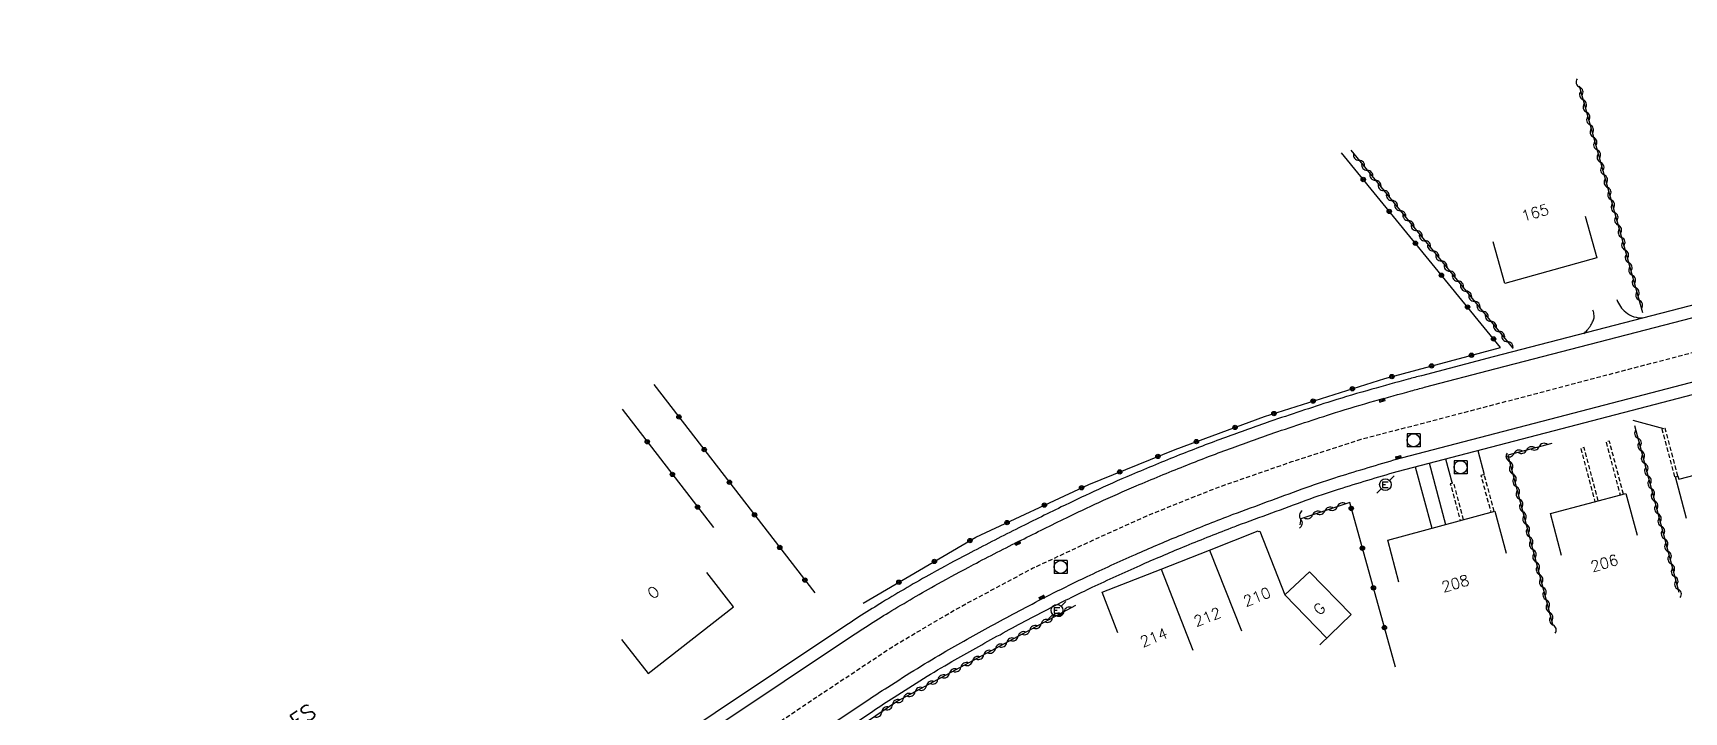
# Model space of a CAD drawing. Header units: millimetres. Extents: x 127028 to 128001, y 140339 to 141000.
# Drawn here: x 127646.3 to 127836.5, y 140803.1 to 140881.3 of the extents above; entities that cross this region are included whole.
import ezdxf
from ezdxf.enums import TextEntityAlignment as Align

# ---------------------------------------------------------------- set-up
doc = ezdxf.new("R2010")
doc.units = ezdxf.units.MM
doc.linetypes.add('DASHED', pattern=[0.75, 0.5, -0.25])
doc.layers.get('0').update_dxf_attribs({"linetype": 'CONTINUOUS'})
for name, color, linetype in [('W0001', 6, 'DASHED'), ('W0008', 7, 'CONTINUOUS'), ('W0100', 7, 'CONTINUOUS'), ('W0112', 1, 'DASHED'), ('W0310', 3, 'CONTINUOUS'), ('W0322', 7, 'CONTINUOUS'), ('W0400', 7, 'CONTINUOUS'), ('W0420', 7, 'CONTINUOUS'), ('W0471', 7, 'CONTINUOUS'), ('W0989', 7, 'CONTINUOUS'), ('W0991', 7, 'CONTINUOUS'), ('W1102', 7, 'CONTINUOUS')]:
    doc.layers.add(name, color=color, linetype=linetype)
doc.styles.get("Standard").update_dxf_attribs({"font": 'romans.shx', "width": 0.85})

# ---------------------------------------------------------------- blocks, each defined once
blk = doc.blocks.new('t310o')
at = {"color": 0, "linetype": 'Continuous'}
for centre, start, end in [((-0.5, 0.38), 216.8699, 323.1304), ((0.5, -0.37), 36.8699, 143.1303)]:
    blk.add_arc(centre, 0.625, start, end, dxfattribs=at)
blk = doc.blocks.new('t322o')
at = {"color": 0, "linetype": 'Continuous'}
for radius in [0.25, 0.15]:
    blk.add_circle((0, 0), radius, dxfattribs=at)
blk = doc.blocks.new('T400')
for p, q in [((-0.15, 0.3), (0.15, 0.3)), ((-0.15, -0.25), (-0.15, 0.3)), ((-0.15, 0.15), (0.15, 0.15)), ((-0.15, 0), (0.15, 0)), ((0.15, 0.3), (0.15, -0.25)), ((-0.15, -0.15), (0.15, -0.15)), ((-0.15, -0.25), (-0.15, -0.3)), ((-0.15, -0.3), (0.15, -0.3)), ((0.15, -0.3), (0.15, -0.25))]:
    blk.add_line(p, q)
blk = doc.blocks.new('T420')
for p, q in [((0.75, 0.75), (-0.75, 0.75)), ((-0.75, 0.75), (-0.75, -0.75)), ((0.75, 0.75), (0.75, -0.75)), ((0.75, -0.75), (-0.75, -0.75))]:
    blk.add_line(p, q)
blk.add_ellipse((0, 0), major_axis=(-0.53, 0.53), ratio=1, start_param=3.926991, end_param=10.210176)
blk = doc.blocks.new('T471')
for p, q in [((-0.333334, 0.333334), (-0.333334, -0.333334)), ((-0.333334, 0.333334), (0.333334, 0.333334)), ((-0.333334, 0), (0, 0)), ((0.500001, 0.500001), (1.000002, 1.000002)), ((-0.500001, -0.500001), (-1.000002, -1.000002)), ((-0.333334, -0.333334), (0.333334, -0.333334))]:
    blk.add_line(p, q)
blk.add_ellipse((0, 0), major_axis=(0.471405, 0.471405), ratio=1, start_param=5.4977871438, end_param=11.780972451)

msp = doc.modelspace()

# ---------------------------------------------------------------- linework, layer by layer
at = {"layer": 'W0001', "flags": 128}
msp.add_lwpolyline([(127616, 140723.82), (127644.46, 140742.93), (127666.4, 140757.82), (127681.58, 140768), (127709.69, 140786.75), (127736.49, 140804.72), (127745.31, 140810.57), (127752.62, 140814.89), (127761.47, 140819.62), (127768.4, 140822.84), (127774.62, 140825.66), (127782.57, 140828.85), (127791.34, 140831.9), (127799.35, 140834.5), (127808.88, 140836.97), (127832.88, 140843.27), (127882.84, 140856.22), (127958.99, 140876.28)], dxfattribs=at)
at = {"layer": 'W0008', "flags": 128}
for points in [[(127958.44, 140881.3), (127918.28, 140870.9), (127862.93, 140856.52), (127814.54, 140843.99), (127806.28, 140841.81, 0.002605), (127804.74, 140841.4, 0.000946), (127800.55, 140840.24, 0.008923), (127795.94, 140838.87, 0.005688), (127788.82, 140836.52, 0.00622), (127783.69, 140834.69, 0.005986), (127778.41, 140832.67, 0.00598), (127772.86, 140830.38, 0.007583), (127768.52, 140828.45, 0.004699), (127764.77, 140826.68, 0.003336), (127759.54, 140824.1, 0.004635), (127754, 140821.25, 0.006166), (127749.86, 140819.02, 0.009438), (127744.18, 140815.71, 0.010887), (127739.36, 140812.63), (127717.59, 140798.08), (127673.03, 140768.22), (127648.22, 140751.6), (127624.96, 140736.1)], [(127626.74, 140735.5), (127648.98, 140750.46), (127673.79, 140767.08), (127718.36, 140796.93), (127740.13, 140811.48, -0.010887), (127744.9, 140814.52, -0.009438), (127750.54, 140817.81, -0.006166), (127754.64, 140820.03, -0.004635), (127760.16, 140822.86, -0.003336), (127765.37, 140825.43, -0.004699), (127769.1, 140827.2, -0.007583), (127773.4, 140829.11, -0.00598), (127778.93, 140831.38, -0.005986), (127784.17, 140833.39, -0.00622), (127789.27, 140835.21, -0.005688), (127796.36, 140837.55, -0.008923), (127800.92, 140838.9, -0.000946), (127805.11, 140840.06, -0.002606), (127806.63, 140840.47), (127814.89, 140842.65), (127863.28, 140855.18), (127918.63, 140869.56), (127958.55, 140879.88)], [(127828.82, 140850.58, 0.073608), (127829.21, 140849.78, 0.073608), (127829.82, 140849.12, 0.087754), (127830.76, 140848.61, 0.087754), (127831.81, 140848.46)], [(127825, 140846.67, 0.031476), (127825.38, 140847.04, 0.042058), (127825.63, 140847.35, 0.028545), (127825.95, 140847.89, 0.034146), (127826.15, 140848.37, 0.111461), (127826.19, 140848.76, 0.067868), (127826.04, 140849.37)], [(127722.99, 140791.38), (127742.29, 140804.3, -0.004859), (127744.77, 140805.92, -0.003552), (127748.19, 140808.08, -0.008878), (127751.47, 140810.04, -0.00529), (127757.06, 140813.17, -0.003036), (127759.92, 140814.71, -0.002939), (127762.91, 140816.27, -0.008071), (127767.75, 140818.66, -0.007125), (127773.31, 140821.21, -0.006023), (127778.31, 140823.34, -0.005476), (127783.87, 140825.56, -0.00391), (127784.58, 140825.83, -0.000352), (127792.53, 140828.75, -0.011258), (127796.31, 140830.04, -0.006335), (127803.11, 140832.1), (127855.29, 140845.71)], [(127723.75, 140790.24), (127743.05, 140803.16, -0.004859), (127745.51, 140804.77, -0.003552), (127748.91, 140806.92, -0.008878), (127752.15, 140808.85, -0.00529), (127757.71, 140811.96, -0.003036), (127760.57, 140813.5, -0.002939), (127763.54, 140815.05, -0.008071), (127768.34, 140817.42, -0.007125), (127773.87, 140819.95, -0.006023), (127778.84, 140822.07, -0.005476), (127784.37, 140824.27, -0.00391), (127785.06, 140824.54, -0.000352), (127793.01, 140827.46, -0.011258), (127796.73, 140828.73, -0.006319), (127803.47, 140830.77), (127855.65, 140844.38)]]:
    msp.add_lwpolyline(points, format="xyb", dxfattribs=at)
for points in [[(127834.2, 140835.68), (127830.7, 140836.66)], [(127812.77, 140833.2), (127813.52, 140830.42)], [(127805.57, 140831.32), (127807.48, 140824.23)], [(127807.16, 140831.75), (127809.07, 140824.65)], [(127809.05, 140832.22), (127809.81, 140829.4)]]:
    msp.add_lwpolyline(points, dxfattribs=at)
at = {"layer": 'W0100', "flags": 128}
for points in [[(127825.17, 140860.2), (127826.51, 140855.39), (127815.9, 140852.42), (127814.55, 140857.23)], [(127836.84, 140825.34), (127835.56, 140830.17), (127835.84, 140830.24), (127835.84, 140830.24), (127835.94, 140829.87), (127842.45, 140831.59), (127842.7, 140831.66), (127842.61, 140832.02), (127842.89, 140832.1), (127844.17, 140827.26)], [(127822.44, 140821.1), (127821.15, 140825.94), (127829.85, 140828.24), (127831.14, 140823.41)], [(127803.69, 140818.03), (127802.39, 140822.85), (127814.75, 140826.18), (127816.05, 140821.35)], [(127771.28, 140812.18), (127769.47, 140816.84), (127776.28, 140819.5), (127781.86, 140821.7), (127787.47, 140823.92), (127787.51, 140823.84), (127787.67, 140823.89), (127790.54, 140816.57), (127793.39, 140819.22), (127798.18, 140814.28), (127794.59, 140810.8)], [(127714.07, 140811.42), (127717.15, 140807.48), (127727, 140815.17), (127723.92, 140819.11)]]:
    msp.add_lwpolyline(points, dxfattribs=at)
at = {"layer": 'W0112', "flags": 128}
for points in [[(127835.84, 140830.24), (127834.39, 140835.73), (127834, 140835.63), (127835.46, 140830.14)], [(127826.66, 140827.4), (127825.03, 140833.53), (127824.64, 140833.42), (127826.27, 140827.29)], [(127829.56, 140828.17), (127827.94, 140834.27), (127827.55, 140834.17), (127829.17, 140828.06)], [(127811.14, 140825.21), (127810, 140829.45), (127809.61, 140829.35), (127810.75, 140825.11)], [(127814.67, 140826.16), (127813.52, 140830.42), (127813.14, 140830.32), (127814.28, 140826.06)]]:
    msp.add_lwpolyline(points, dxfattribs=at)
at = {"layer": 'W0310', "flags": 128}
for points in [[(127831.79, 140849.07), (127824.48, 140875.17)], [(127798.13, 140867.8), (127816.77, 140845.01)], [(127830.84, 140836.06), (127835.93, 140816.86)], [(127821.3, 140834.01), (127816.23, 140832.66), (127821.44, 140813.02)], [(127798.01, 140827.2), (127792.39, 140825.31), (127792.27, 140824.61)], [(127766.41, 140815.33), (127745.9, 140804.28), (127736.03, 140797.61)]]:
    msp.add_lwpolyline(points, dxfattribs=at)
at = {"layer": 'W0322', "flags": 128}
for points in [[(127741.94, 140815.61), (127754.94, 140823.21), (127767.93, 140829.28), (127777.91, 140833.31), (127788.2, 140837.11), (127802.08, 140841.5), (127815.41, 140845.05), (127797.06, 140867.49)], [(127717.81, 140840.81), (127736.35, 140816.79)], [(127714.15, 140837.95), (127724.68, 140824.31)], [(127803.3, 140808.2), (127798.01, 140827.2)]]:
    msp.add_lwpolyline(points, dxfattribs=at)
at = {"layer": 'W1102', "flags": 128}
for points in [[(127781.86, 140821.7), (127785.54, 140812.4)], [(127776.28, 140819.5), (127779.94, 140810.19)], [(127790.54, 140816.57), (127795.39, 140811.57)]]:
    msp.add_lwpolyline(points, dxfattribs=at)

# ---------------------------------------------------------------- block references
at = {"layer": 'W0310'}
for p, rotation in [((127824.51, 140875.07), 105.6414748828082), ((127824.91, 140873.62), 105.6414748828082), ((127825.31, 140872.18), 105.6414748828082), ((127825.72, 140870.73), 105.6414748828082), ((127826.12, 140869.29), 105.6414748828082), ((127799.08, 140866.63), 309.2791845428093), ((127826.53, 140867.84), 105.6414748828082), ((127826.93, 140866.4), 105.6414748828082), ((127800.03, 140865.47), 309.2791845428093), ((127800.98, 140864.31), 309.2791845428093), ((127827.34, 140864.95), 105.6414748828082), ((127801.93, 140863.15), 309.2791845428093), ((127827.74, 140863.51), 105.6414748828082), ((127802.88, 140861.99), 309.2791845428093), ((127803.83, 140860.83), 309.2791845428093), ((127828.15, 140862.07), 105.6414748828082), ((127828.55, 140860.62), 105.6414748828082), ((127804.78, 140859.67), 309.2791845428093), ((127828.95, 140859.18), 105.6414748828082), ((127805.73, 140858.51), 309.2791845428093), ((127806.68, 140857.35), 309.2791845428093), ((127829.36, 140857.73), 105.6414748828082), ((127807.63, 140856.18), 309.2791845428093), ((127808.58, 140855.02), 309.2791845428093), ((127829.76, 140856.29), 105.6414748828082), ((127830.17, 140854.84), 105.6414748828082), ((127809.53, 140853.86), 309.2791845428093), ((127830.57, 140853.4), 105.6414748828082), ((127810.48, 140852.7), 309.2791845428093), ((127811.43, 140851.54), 309.2791845428093), ((127830.98, 140851.95), 105.6414748828082), ((127812.38, 140850.38), 309.2791845428093), ((127813.33, 140849.22), 309.2791845428093), ((127831.38, 140850.51), 105.6414748828082), ((127814.28, 140848.06), 309.2791845428093), ((127815.23, 140846.9), 309.2791845428093), ((127816.18, 140845.73), 309.2791845428093), ((127831.23, 140834.61), 284.8515150644548), ((127816.95, 140832.85), 194.9317562548589), ((127816.43, 140831.93), 284.8515150644475), ((127818.4, 140833.24), 194.9317562548589), ((127819.85, 140833.63), 194.9317562548589), ((127831.61, 140833.16), 284.8515150644548), ((127816.81, 140830.48), 284.8515150644475), ((127832, 140831.71), 284.8515150644548), ((127832.38, 140830.26), 284.8515150644548), ((127817.2, 140829.03), 284.8515150644475), ((127832.76, 140828.81), 284.8515150644548), ((127796.59, 140826.72), 198.6366922454242), ((127817.58, 140827.58), 284.8515150644475), ((127817.97, 140826.13), 284.8515150644475), ((127833.15, 140827.36), 284.8515150644548), ((127792.38, 140825.24), 260.5635023452388), ((127793.74, 140825.76), 198.6366922454242), ((127795.16, 140826.24), 198.6366922454242), ((127818.35, 140824.68), 284.8515150644475), ((127833.53, 140825.91), 284.8515150644548), ((127833.92, 140824.46), 284.8515150644548), ((127818.74, 140823.23), 284.8515150644475), ((127834.3, 140823.01), 284.8515150644548), ((127819.12, 140821.78), 284.8515150644475), ((127834.69, 140821.56), 284.8515150644548), ((127819.5, 140820.33), 284.8515150644475), ((127819.89, 140818.88), 284.8515150644475), ((127835.07, 140820.11), 284.8515150644548), ((127835.46, 140818.66), 284.8515150644548), ((127820.27, 140817.43), 284.8515150644475), ((127835.84, 140817.21), 284.8515150644548), ((127820.66, 140815.98), 284.8515150644475), ((127762.45, 140813.2), 208.3116156940446), ((127763.77, 140813.91), 208.3116156940446), ((127765.09, 140814.62), 208.3116156940446), ((127821.04, 140814.53), 284.8515150644475), ((127821.43, 140813.08), 284.8515150644475), ((127759.81, 140811.78), 208.3116156940446), ((127761.13, 140812.49), 208.3116156940446), ((127755.85, 140809.64), 208.3116156940446), ((127757.17, 140810.35), 208.3116156940446), ((127758.49, 140811.06), 208.3116156940446), ((127751.89, 140807.51), 208.3116156940446), ((127753.21, 140808.22), 208.3116156940446), ((127754.53, 140808.93), 208.3116156940446), ((127749.24, 140806.08), 208.3116156940446), ((127750.56, 140806.8), 208.3116156940446), ((127745.32, 140803.89), 214.0450458159051), ((127746.6, 140804.66), 208.3116156940446), ((127747.92, 140805.37), 208.3116156940446), ((127744.08, 140803.05), 214.0450458159051)]:
    msp.add_blockref('t310o', p, dxfattribs=dict(at, rotation=rotation))
at = {"layer": 'W0322'}
for p, rotation in [((127799.57, 140864.42), 129.2791845427462), ((127802.58, 140860.74), 129.2791845427462), ((127805.58, 140857.07), 129.2791845427462), ((127808.59, 140853.39), 129.2791845427462), ((127811.6, 140849.71), 129.2791845427462), ((127814.6, 140846.04), 129.2791845427462), ((127812.05, 140844.16), 14.91739740355293), ((127807.46, 140842.93), 14.91739740355293), ((127798.33, 140840.31), 17.56621610482737), ((127802.87, 140841.71), 14.91739740355293), ((127793.8, 140838.88), 17.56621610482737), ((127720.71, 140837.05), 307.6662331278769), ((127789.28, 140837.45), 17.56621610482737), ((127784.8, 140835.85), 20.23991121281064), ((127717.05, 140834.19), 307.6662331277865), ((127723.62, 140833.29), 307.6662331278769), ((127780.35, 140834.21), 20.23991121281064), ((127771.51, 140830.72), 22.02152409117619), ((127775.91, 140832.5), 22.02152409117619), ((127719.96, 140830.43), 307.6662331277865), ((127726.52, 140829.53), 307.6662331278769), ((127767.12, 140828.9), 25.04291965262409), ((127762.82, 140826.89), 25.04291965262409), ((127722.86, 140826.67), 307.6662331277865), ((127729.42, 140825.77), 307.6662331278769), ((127798.2, 140826.51), 105.5617931414929), ((127758.52, 140824.88), 25.04291965262409), ((127732.32, 140822.01), 307.6662331278769), ((127754.25, 140822.8), 30.29402700239605), ((127799.47, 140821.93), 105.5617931414929), ((127750.15, 140820.4), 30.29402700239605), ((127735.23, 140818.25), 307.6662331278769), ((127746.05, 140818.01), 30.29402700239605), ((127800.75, 140817.36), 105.5617931414929), ((127802.02, 140812.78), 105.5617931414929)]:
    msp.add_blockref('t322o', p, dxfattribs=dict(at, rotation=rotation))
at = {"layer": 'W0400'}
for p, rotation in [((127801.74, 140838.98), 285.5113951070086), ((127803.63, 140832.39), 284.3063892746714), ((127759.75, 140822.49), 116.7672328319317), ((127762.54, 140816.23), 115.0128412415741)]:
    msp.add_blockref('T400', p, dxfattribs=dict(at, rotation=rotation))
at = {"layer": 'W0420'}
for p in [(127805.37, 140834.36), (127810.79, 140831.26), (127764.7, 140819.76)]:
    msp.add_blockref('T420', p, dxfattribs=at)
at = {"layer": 'W0471'}
for p in [(127802.13, 140829.25), (127764.28, 140814.77)]:
    msp.add_blockref('T471', p, dxfattribs=at)

# ---------------------------------------------------------------- texts
at = {"layer": 'W0989'}
msp.add_text('RUE DE NEUFVILLES', height=1.75, rotation=33.9228, dxfattribs=at).set_placement((127668.79, 140796.82), align=Align.MIDDLE)
at = {"layer": 'W0991'}
for s, rotation, p in [('165', 15.6788, (127819.38, 140860.6)), ('206', 16.6148, (127827.36, 140820.2)), ('208', 16.6148, (127810.19, 140817.86)), ('O', 37.9784, (127717.76, 140816.84)), ('210', 21.4733, (127787.32, 140816.33)), ('212', 21.4733, (127781.6, 140814)), ('G', 44.1489, (127794.51, 140814.94)), ('214', 21.4733, (127775.43, 140811.65))]:
    msp.add_text(s, height=1.25, rotation=rotation, dxfattribs=at).set_placement(p, align=Align.MIDDLE)

doc.saveas('drawing.dxf')
